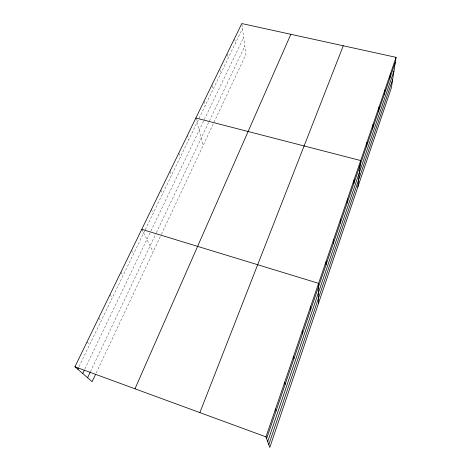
<?xml version="1.0" encoding="UTF-8"?>
<svg xmlns="http://www.w3.org/2000/svg" width="471" height="471" viewBox="0 0 471 471"><rect width="100%" height="100%" fill="white"/><g stroke="black" fill="none" stroke-linecap="round" stroke-linejoin="round"><path stroke-width="0.35" stroke-dasharray="2.35 1.77" d="M96.184 373.008L161.094 234.917M161.406 234.264L245.944 54.401L241.794 23.55M90.391 371.802L156.066 233.322M156.384 232.662L244.838 46.152M84.892 368.934L150.608 231.697M150.92 231.049L243.654 37.38M79.022 366.638L144.897 230.39M145.215 229.73L242.471 28.578M86.994 341.958L89.649 344.666M98.663 317.966L101.135 320.904M109.955 294.734L112.263 297.89M120.888 272.244L123.043 275.594M131.486 250.442L133.493 253.981M141.759 229.312L153.116 251.891M151.438 209.412L153.169 213.275M160.835 190.084L162.448 194.093M169.96 171.303L171.462 175.447M178.839 153.046L180.222 157.32M187.47 135.295L188.747 139.687M195.859 118.027L203.095 145.568M204.031 101.224L205.12 105.828M212.127 85.539L212.98 89.567M219.857 69.62L220.64 73.729M227.393 54.112L228.105 58.292M234.735 38.999L235.376 43.244"/><path stroke-width="0.71" d="M318.425 303.583L318.596 283.336L141.759 229.312M326.05 264.808L326.162 261.275M333.297 243.613L333.492 239.892M340.333 223.048L340.598 219.156M347.156 203.083L347.492 199.039M353.786 183.702L354.186 179.51M357.854 186.958L360.686 160.546L195.859 118.027M366.479 146.581L367.003 142.118M372.567 128.795L373.144 124.214M378.478 111.492L379.114 106.799M384.236 94.659L384.919 89.867M389.841 78.28L390.565 73.388M396.064 57.344L391.36 87.847L269.789 447.45L265.974 436.864L396.064 57.344L241.794 23.55L74.936 366.762L92.122 381.663L95.56 374.339M268.782 444.665L392.614 79.711M266.604 438.619L395.293 62.325M267.705 441.663L393.95 71.039M199.863 412.602L343.265 45.781M134.983 388.799L290.848 34.295M87.582 377.724L90.079 372.461M82.708 373.497L84.268 370.241M77.774 369.223L78.398 367.928M74.936 366.762L265.974 436.864M275.523 409.005L276.024 411.077M284.737 382.116L285.12 384.483M293.639 356.153L293.91 358.784M302.241 331.06L302.4 333.951M310.554 306.804L310.619 309.924"/></g></svg>
